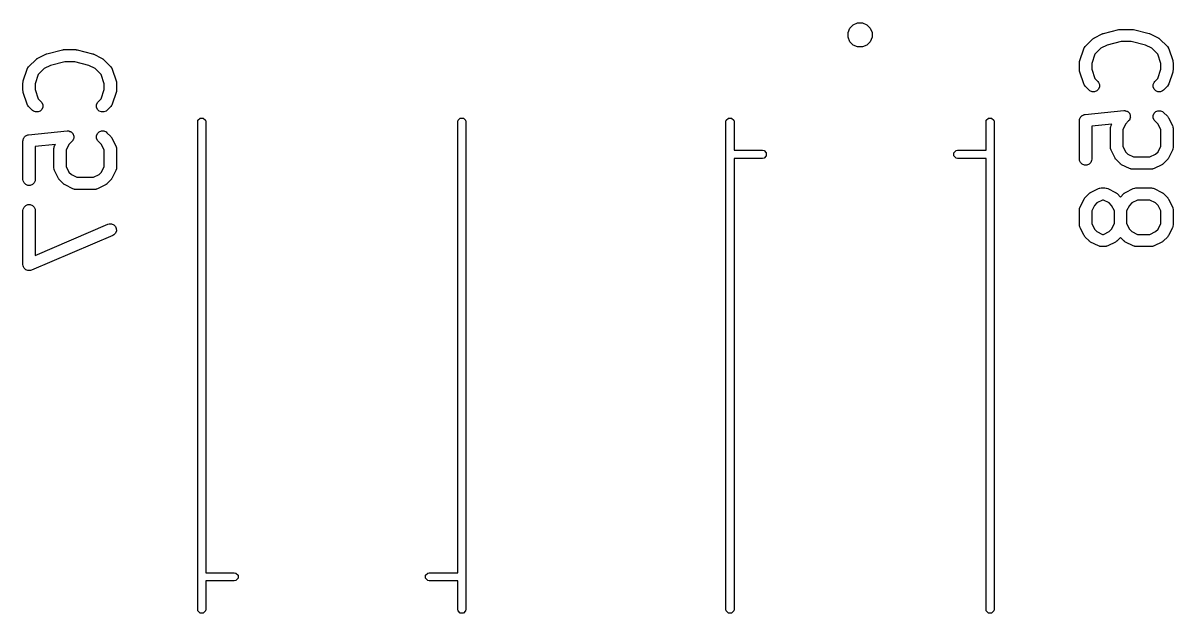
# Model space of a CAD drawing. Header units: inches. Extents: x 1.47 to 5.17, y -6.85 to -1.2.
# Drawn here: x 3.48 to 4.037, y -4.157 to -3.871 of the extents above; entities that cross this region are included whole.
import ezdxf

# ---------------------------------------------------------------- set-up
doc = ezdxf.new("R2010")
doc.units = ezdxf.units.IN
doc.header["$MEASUREMENT"] = 0
doc.layers.add('B.Silkscreen', color=31, linetype='CONTINUOUS', true_color=0xe8b2a7)

msp = doc.modelspace()

# ---------------------------------------------------------------- linework, layer by layer
at = {"layer": 'B.Silkscreen', "linetype": 'CONTINUOUS'}
for p, q in [((3.88173, -3.87233), (3.88385, -3.87145)), ((3.88385, -3.87145), (3.88616, -3.87145)), ((3.88616, -3.87145), (3.88829, -3.87233)), ((3.87921, -3.87609), (3.8801, -3.87396)), ((3.87921, -3.8784), (3.87921, -3.87609)), ((3.8801, -3.87396), (3.88173, -3.87233)), ((3.88829, -3.87233), (3.88992, -3.87396)), ((3.88992, -3.87396), (3.8908, -3.87609)), ((3.8908, -3.87609), (3.8908, -3.8784)), ((3.99859, -3.87859), (4.00234, -3.87672)), ((4.00234, -3.87672), (4.00238, -3.8767)), ((4.00238, -3.8767), (4.0024, -3.87669)), ((4.0024, -3.87669), (4.00264, -3.8766)), ((4.00264, -3.8766), (4.00288, -3.87651)), ((4.00288, -3.87651), (4.0029, -3.87651)), ((4.0029, -3.87651), (4.00294, -3.87649)), ((4.00294, -3.87649), (4.01044, -3.87462)), ((4.01044, -3.87462), (4.01054, -3.8746)), ((4.01054, -3.8746), (4.01058, -3.87459)), ((4.01058, -3.87459), (4.0108, -3.87457)), ((4.0108, -3.87457), (4.01101, -3.87453)), ((4.01101, -3.87453), (4.01106, -3.87454)), ((4.01106, -3.87454), (4.01116, -3.87453)), ((4.01116, -3.87453), (4.01678, -3.87453)), ((4.01678, -3.87453), (4.01688, -3.87454)), ((4.01688, -3.87454), (4.01692, -3.87453)), ((4.01692, -3.87453), (4.01714, -3.87457)), ((4.01714, -3.87457), (4.01736, -3.87459)), ((4.01736, -3.87459), (4.0174, -3.8746)), ((4.0174, -3.8746), (4.0175, -3.87462)), ((4.0175, -3.87462), (4.025, -3.87649)), ((4.025, -3.87649), (4.02504, -3.87651)), ((4.02504, -3.87651), (4.02506, -3.87651)), ((4.02506, -3.87651), (4.0253, -3.8766)), ((4.0253, -3.8766), (4.02554, -3.87669)), ((4.02554, -3.87669), (4.02556, -3.8767)), ((4.02556, -3.8767), (4.0256, -3.87672)), ((4.0256, -3.87672), (4.02935, -3.87859)), ((3.8801, -3.88053), (3.87921, -3.8784)), ((3.88173, -3.88215), (3.8801, -3.88053)), ((3.88385, -3.88304), (3.88173, -3.88215)), ((3.88829, -3.88215), (3.88616, -3.88304)), ((3.88992, -3.88053), (3.88829, -3.88215)), ((3.8908, -3.8784), (3.88992, -3.88053)), ((3.99407, -3.8829), (3.99782, -3.87915)), ((3.99782, -3.87915), (3.99805, -3.87896)), ((3.99805, -3.87896), (3.9981, -3.8789)), ((3.9981, -3.8789), (3.99819, -3.87885)), ((3.99819, -3.87885), (3.99827, -3.87878)), ((3.99827, -3.87878), (3.99834, -3.87875)), ((3.99834, -3.87875), (3.99859, -3.87859)), ((4.00469, -3.88214), (4.00166, -3.88366)), ((4.01152, -3.88044), (4.00469, -3.88214)), ((4.01642, -3.88044), (4.01152, -3.88044)), ((4.02325, -3.88214), (4.01642, -3.88044)), ((4.02628, -3.88366), (4.02325, -3.88214)), ((4.02935, -3.87859), (4.0296, -3.87875)), ((4.0296, -3.87875), (4.02967, -3.87878)), ((4.02967, -3.87878), (4.02975, -3.87885)), ((4.02975, -3.87885), (4.02984, -3.8789)), ((4.02984, -3.8789), (4.02989, -3.87896)), ((4.02989, -3.87896), (4.03012, -3.87915)), ((4.03012, -3.87915), (4.03387, -3.8829)), ((3.48653, -3.88859), (3.48678, -3.88844)), ((3.48678, -3.88844), (3.49053, -3.88656)), ((3.49053, -3.88656), (3.49057, -3.88654)), ((3.49057, -3.88654), (3.49059, -3.88653)), ((3.49059, -3.88653), (3.49083, -3.88645)), ((3.49083, -3.88645), (3.49107, -3.88635)), ((3.49107, -3.88635), (3.49109, -3.88635)), ((3.49109, -3.88635), (3.49113, -3.88634)), ((3.49113, -3.88634), (3.49863, -3.88446)), ((3.49863, -3.88446), (3.49873, -3.88445)), ((3.49873, -3.88445), (3.49877, -3.88443)), ((3.49877, -3.88443), (3.49899, -3.88441)), ((3.49899, -3.88441), (3.4992, -3.88438)), ((3.4992, -3.88438), (3.49925, -3.88438)), ((3.49925, -3.88438), (3.49935, -3.88437)), ((3.49935, -3.88437), (3.50497, -3.88437)), ((3.50497, -3.88437), (3.50507, -3.88438)), ((3.50507, -3.88438), (3.50511, -3.88438)), ((3.50511, -3.88438), (3.50533, -3.88441)), ((3.50533, -3.88441), (3.50555, -3.88443)), ((3.50555, -3.88443), (3.50559, -3.88445)), ((3.50559, -3.88445), (3.50569, -3.88446)), ((3.50569, -3.88446), (3.51319, -3.88634)), ((3.51319, -3.88634), (3.51323, -3.88635)), ((3.51323, -3.88635), (3.51325, -3.88635)), ((3.51325, -3.88635), (3.51349, -3.88645)), ((3.51349, -3.88645), (3.51373, -3.88653)), ((3.51373, -3.88653), (3.51375, -3.88654)), ((3.51375, -3.88654), (3.51379, -3.88656)), ((3.51379, -3.88656), (3.51754, -3.88844)), ((3.51754, -3.88844), (3.51779, -3.88859)), ((3.88616, -3.88304), (3.88385, -3.88304)), ((3.99148, -3.88967), (3.99336, -3.88405)), ((3.99336, -3.88405), (3.99359, -3.88352)), ((3.99359, -3.88352), (3.99366, -3.88344)), ((3.99366, -3.88344), (3.9937, -3.88334)), ((3.9937, -3.88334), (3.99407, -3.8829)), ((3.99874, -3.88658), (3.99724, -3.89109)), ((4.00166, -3.88366), (3.99874, -3.88658)), ((4.0292, -3.88658), (4.02628, -3.88366)), ((4.0307, -3.89109), (4.0292, -3.88658)), ((4.03387, -3.8829), (4.03423, -3.88334)), ((4.03423, -3.88334), (4.03428, -3.88344)), ((4.03428, -3.88344), (4.03434, -3.88352)), ((4.03434, -3.88352), (4.03458, -3.88405)), ((4.03458, -3.88405), (4.03646, -3.88967)), ((3.47967, -3.89952), (3.48155, -3.89389)), ((3.48155, -3.89389), (3.48178, -3.89336)), ((3.48178, -3.89336), (3.48185, -3.89328)), ((3.48185, -3.89328), (3.48189, -3.89319)), ((3.48189, -3.89319), (3.48226, -3.89274)), ((3.48226, -3.89274), (3.48601, -3.88899)), ((3.48601, -3.88899), (3.48624, -3.8888)), ((3.48624, -3.8888), (3.48629, -3.88874)), ((3.48629, -3.88874), (3.48638, -3.88869)), ((3.48638, -3.88869), (3.48646, -3.88862)), ((3.48646, -3.88862), (3.48653, -3.88859)), ((3.48985, -3.8935), (3.48693, -3.89642)), ((3.49288, -3.89199), (3.48985, -3.8935)), ((3.49971, -3.89028), (3.49288, -3.89199)), ((3.50461, -3.89028), (3.49971, -3.89028)), ((3.51144, -3.89199), (3.50461, -3.89028)), ((3.51447, -3.8935), (3.51144, -3.89199)), ((3.51739, -3.89642), (3.51447, -3.8935)), ((3.51779, -3.88859), (3.51786, -3.88862)), ((3.51786, -3.88862), (3.51794, -3.88869)), ((3.51794, -3.88869), (3.51803, -3.88874)), ((3.51803, -3.88874), (3.51808, -3.8888)), ((3.51808, -3.8888), (3.51831, -3.88899)), ((3.51831, -3.88899), (3.52206, -3.89274)), ((3.52206, -3.89274), (3.52242, -3.89319)), ((3.52242, -3.89319), (3.52246, -3.89328)), ((3.52246, -3.89328), (3.52253, -3.89336)), ((3.52253, -3.89336), (3.52277, -3.89389)), ((3.52277, -3.89389), (3.52464, -3.89952)), ((3.99133, -3.89061), (3.99136, -3.89032)), ((3.99133, -3.89436), (3.99133, -3.89061)), ((3.99135, -3.89024), (3.99138, -3.89014)), ((3.99136, -3.89032), (3.99135, -3.89024)), ((3.99138, -3.89014), (3.99139, -3.89003)), ((3.99139, -3.89003), (3.99142, -3.88996)), ((3.99142, -3.88996), (3.99148, -3.88967)), ((3.99724, -3.89109), (3.99724, -3.89388)), ((3.99724, -3.89388), (3.99874, -3.89839)), ((4.0292, -3.89839), (4.0307, -3.89388)), ((4.0307, -3.89388), (4.0307, -3.89109)), ((4.03646, -3.88967), (4.03652, -3.88996)), ((4.03652, -3.88996), (4.03655, -3.89003)), ((4.03655, -3.89003), (4.03656, -3.89014)), ((4.03656, -3.89014), (4.03658, -3.89024)), ((4.03658, -3.89024), (4.03658, -3.89032)), ((4.03658, -3.89032), (4.03661, -3.89061)), ((4.03661, -3.89061), (4.03661, -3.89436)), ((3.47961, -3.8998), (3.47967, -3.89952)), ((3.48693, -3.89642), (3.48543, -3.90093)), ((3.51889, -3.90093), (3.51739, -3.89642)), ((3.52464, -3.89952), (3.52471, -3.8998)), ((3.99136, -3.89465), (3.99133, -3.89436)), ((3.99135, -3.89473), (3.99136, -3.89465)), ((3.99138, -3.89483), (3.99135, -3.89473)), ((3.99139, -3.89493), (3.99138, -3.89483)), ((3.99142, -3.89501), (3.99139, -3.89493)), ((3.99148, -3.89529), (3.99142, -3.89501)), ((3.99336, -3.90091), (3.99148, -3.89529)), ((3.99874, -3.89839), (4.00012, -3.89977)), ((4.02782, -3.89977), (4.0292, -3.89839)), ((4.03646, -3.89529), (4.03458, -3.90091)), ((4.03652, -3.89501), (4.03646, -3.89529)), ((4.03655, -3.89493), (4.03652, -3.89501)), ((4.03656, -3.89483), (4.03655, -3.89493)), ((4.03658, -3.89473), (4.03656, -3.89483)), ((4.03661, -3.89436), (4.03658, -3.89465)), ((4.03658, -3.89465), (4.03658, -3.89473)), ((3.47952, -3.90045), (3.47955, -3.90016)), ((3.47952, -3.9042), (3.47952, -3.90045)), ((3.47955, -3.90449), (3.47952, -3.9042)), ((3.47954, -3.90008), (3.47957, -3.89998)), ((3.47955, -3.90016), (3.47954, -3.90008)), ((3.47954, -3.90457), (3.47955, -3.90449)), ((3.47957, -3.90467), (3.47954, -3.90457)), ((3.47957, -3.89998), (3.47958, -3.89987)), ((3.47958, -3.90478), (3.47957, -3.90467)), ((3.47958, -3.89987), (3.47961, -3.8998)), ((3.47961, -3.90485), (3.47958, -3.90478)), ((3.47967, -3.90513), (3.47961, -3.90485)), ((3.48155, -3.91076), (3.47967, -3.90513)), ((3.48543, -3.90093), (3.48543, -3.90372)), ((3.48543, -3.90372), (3.48693, -3.90823)), ((3.51739, -3.90823), (3.51889, -3.90372)), ((3.51889, -3.90372), (3.51889, -3.90093)), ((3.52464, -3.90513), (3.52277, -3.91076)), ((3.52471, -3.90485), (3.52464, -3.90513)), ((3.52471, -3.8998), (3.52474, -3.89987)), ((3.52474, -3.90478), (3.52471, -3.90485)), ((3.52474, -3.89987), (3.52475, -3.89998)), ((3.52475, -3.90467), (3.52474, -3.90478)), ((3.52475, -3.89998), (3.52477, -3.90008)), ((3.52477, -3.90457), (3.52475, -3.90467)), ((3.52477, -3.90008), (3.52477, -3.90016)), ((3.52477, -3.90016), (3.5248, -3.90045)), ((3.5248, -3.9042), (3.52477, -3.90449)), ((3.52477, -3.90449), (3.52477, -3.90457)), ((3.5248, -3.90045), (3.5248, -3.9042)), ((3.99359, -3.90144), (3.99336, -3.90091)), ((3.99366, -3.90152), (3.99359, -3.90144)), ((3.9937, -3.90162), (3.99366, -3.90152)), ((3.99407, -3.90207), (3.9937, -3.90162)), ((3.99595, -3.90394), (3.99407, -3.90207)), ((3.99639, -3.90431), (3.99595, -3.90394)), ((3.99746, -3.90475), (3.99639, -3.90431)), ((3.99861, -3.90475), (3.99746, -3.90475)), ((3.99967, -3.90431), (3.99861, -3.90475)), ((4.00049, -3.9035), (3.99967, -3.90431)), ((4.00012, -3.89977), (4.00049, -3.90022)), ((4.00049, -3.90022), (4.00093, -3.90128)), ((4.00093, -3.90243), (4.00049, -3.9035)), ((4.00093, -3.90128), (4.00093, -3.90243)), ((4.02701, -3.90128), (4.02745, -3.90022)), ((4.02701, -3.90243), (4.02701, -3.90128)), ((4.02745, -3.9035), (4.02701, -3.90243)), ((4.02745, -3.90022), (4.02782, -3.89977)), ((4.02826, -3.90431), (4.02745, -3.9035)), ((4.02933, -3.90475), (4.02826, -3.90431)), ((4.03048, -3.90475), (4.02933, -3.90475)), ((4.03155, -3.90431), (4.03048, -3.90475)), ((4.03199, -3.90394), (4.03155, -3.90431)), ((4.03387, -3.90207), (4.03199, -3.90394)), ((4.03423, -3.90162), (4.03387, -3.90207)), ((4.03428, -3.90152), (4.03423, -3.90162)), ((4.03434, -3.90144), (4.03428, -3.90152)), ((4.03458, -3.90091), (4.03434, -3.90144)), ((3.48693, -3.90823), (3.48831, -3.90961)), ((3.48831, -3.90961), (3.48868, -3.91006)), ((3.48868, -3.91006), (3.48912, -3.91112)), ((3.5152, -3.91112), (3.51564, -3.91006)), ((3.51564, -3.91006), (3.51601, -3.90961)), ((3.51601, -3.90961), (3.51739, -3.90823)), ((3.48178, -3.91129), (3.48155, -3.91076)), ((3.48185, -3.91137), (3.48178, -3.91129)), ((3.48189, -3.91146), (3.48185, -3.91137)), ((3.48226, -3.91191), (3.48189, -3.91146)), ((3.48413, -3.91379), (3.48226, -3.91191)), ((3.48458, -3.91415), (3.48413, -3.91379)), ((3.48565, -3.91459), (3.48458, -3.91415)), ((3.4868, -3.91459), (3.48565, -3.91459)), ((3.48786, -3.91415), (3.4868, -3.91459)), ((3.48868, -3.91334), (3.48786, -3.91415)), ((3.48912, -3.91227), (3.48868, -3.91334)), ((3.48912, -3.91112), (3.48912, -3.91227)), ((3.5152, -3.91227), (3.5152, -3.91112)), ((3.51564, -3.91334), (3.5152, -3.91227)), ((3.51645, -3.91415), (3.51564, -3.91334)), ((3.51752, -3.91459), (3.51645, -3.91415)), ((3.51867, -3.91459), (3.51752, -3.91459)), ((3.51973, -3.91415), (3.51867, -3.91459)), ((3.52018, -3.91379), (3.51973, -3.91415)), ((3.52206, -3.91191), (3.52018, -3.91379)), ((3.52242, -3.91146), (3.52206, -3.91191)), ((3.52246, -3.91137), (3.52242, -3.91146)), ((3.52253, -3.91129), (3.52246, -3.91137)), ((3.52277, -3.91076), (3.52253, -3.91129)), ((3.99254, -3.91638), (3.99264, -3.91627)), ((3.99264, -3.91627), (3.99304, -3.91611)), ((3.99304, -3.91611), (3.99342, -3.9159)), ((3.99342, -3.9159), (3.99364, -3.91586)), ((3.99364, -3.91586), (3.99371, -3.91583)), ((3.99371, -3.91583), (3.99378, -3.91583)), ((3.99378, -3.91583), (3.99399, -3.91579)), ((3.99399, -3.91579), (4.01274, -3.91392)), ((4.01274, -3.91392), (4.01332, -3.91392)), ((4.01332, -3.91392), (4.01346, -3.91396)), ((4.01346, -3.91396), (4.01361, -3.91396)), ((4.01361, -3.91396), (4.01401, -3.91412)), ((4.01401, -3.91412), (4.01442, -3.91425)), ((4.01442, -3.91425), (4.01453, -3.91434)), ((4.01453, -3.91434), (4.01467, -3.9144)), ((4.01467, -3.9144), (4.01498, -3.9147)), ((4.01498, -3.9147), (4.01531, -3.91498)), ((4.01531, -3.91498), (4.01538, -3.91511)), ((4.01538, -3.91511), (4.01549, -3.91521)), ((4.01549, -3.91521), (4.01565, -3.91561)), ((4.01565, -3.91561), (4.01586, -3.91599)), ((4.01586, -3.91599), (4.01587, -3.91614)), ((4.01587, -3.91614), (4.01593, -3.91628)), ((4.01593, -3.91628), (4.01593, -3.91671)), ((4.02701, -3.91628), (4.02745, -3.91521)), ((4.02701, -3.91743), (4.02701, -3.91628)), ((4.02745, -3.91521), (4.02826, -3.9144)), ((4.02826, -3.9144), (4.02933, -3.91396)), ((4.02933, -3.91396), (4.03048, -3.91396)), ((4.03048, -3.91396), (4.03155, -3.9144)), ((4.03155, -3.9144), (4.03199, -3.91477)), ((4.03199, -3.91477), (4.03387, -3.91664)), ((3.56414, -3.91937), (3.56429, -3.91862)), ((3.56414, -4.15559), (3.56414, -3.91937)), ((3.56429, -3.91862), (3.56536, -3.91755)), ((3.56536, -3.91755), (3.56686, -3.91755)), ((3.56686, -3.91755), (3.56793, -3.91862)), ((3.56793, -3.91862), (3.56808, -3.91937)), ((3.56808, -3.91937), (3.56808, -4.13787)), ((3.69012, -3.91937), (3.69027, -3.91862)), ((3.69012, -4.13787), (3.69012, -3.91937)), ((3.69027, -3.91862), (3.69134, -3.91755)), ((3.69134, -3.91755), (3.69285, -3.91755)), ((3.69285, -3.91755), (3.69391, -3.91862)), ((3.69391, -3.91862), (3.69406, -3.91937)), ((3.69406, -3.91937), (3.69406, -4.15559)), ((3.82005, -3.91937), (3.8202, -3.91862)), ((3.82005, -4.15559), (3.82005, -3.91937)), ((3.8202, -3.91862), (3.82126, -3.91755)), ((3.82126, -3.91755), (3.82277, -3.91755)), ((3.82277, -3.91755), (3.82383, -3.91862)), ((3.82383, -3.91862), (3.82398, -3.91937)), ((3.82398, -3.91937), (3.82398, -3.93315)), ((3.94603, -3.91937), (3.94618, -3.91862)), ((3.94603, -3.93315), (3.94603, -3.91937)), ((3.94618, -3.91862), (3.94725, -3.91755)), ((3.94725, -3.91755), (3.94875, -3.91755)), ((3.94875, -3.91755), (3.94982, -3.91862)), ((3.94982, -3.91862), (3.94997, -3.91937)), ((3.94997, -3.91937), (3.94997, -4.15559)), ((3.99133, -3.91873), (3.99135, -3.91852)), ((3.99133, -3.93748), (3.99133, -3.91873)), ((3.99135, -3.91844), (3.99137, -3.91837)), ((3.99135, -3.91852), (3.99135, -3.91844)), ((3.99137, -3.91837), (3.99139, -3.91815)), ((3.99139, -3.91815), (3.99155, -3.91775)), ((3.99155, -3.91775), (3.99168, -3.91734)), ((3.99168, -3.91734), (3.99177, -3.91723)), ((3.99177, -3.91723), (3.99183, -3.91709)), ((3.99183, -3.91709), (3.99213, -3.91678)), ((3.99213, -3.91678), (3.99241, -3.91645)), ((3.99241, -3.91645), (3.99254, -3.91638)), ((4.00701, -3.92042), (3.99724, -3.9214)), ((3.99724, -3.9214), (3.99724, -3.93748)), ((4.00639, -3.9219), (4.00643, -3.9218)), ((4.00643, -3.9217), (4.00664, -3.92116)), ((4.00643, -3.9218), (4.00643, -3.9217)), ((4.00664, -3.92116), (4.00701, -3.92042)), ((4.01358, -3.92048), (4.01224, -3.92318)), ((4.01512, -3.91894), (4.01358, -3.92048)), ((4.01549, -3.91849), (4.01512, -3.91894)), ((4.01554, -3.91836), (4.01549, -3.91849)), ((4.01564, -3.91824), (4.01554, -3.91836)), ((4.01576, -3.91783), (4.01564, -3.91824)), ((4.01593, -3.91743), (4.01576, -3.91783)), ((4.01593, -3.91671), (4.01597, -3.91714)), ((4.01597, -3.91714), (4.01593, -3.91728)), ((4.01593, -3.91728), (4.01593, -3.91743)), ((4.02745, -3.91849), (4.02701, -3.91743)), ((4.02782, -3.91894), (4.02745, -3.91849)), ((4.02935, -3.92048), (4.02782, -3.91894)), ((4.0307, -3.92318), (4.02935, -3.92048)), ((4.03387, -3.91664), (4.03405, -3.91687)), ((4.03405, -3.91687), (4.03411, -3.91692)), ((4.03411, -3.91692), (4.03417, -3.91701)), ((4.03417, -3.91701), (4.03423, -3.91709)), ((4.03423, -3.91709), (4.03426, -3.91716)), ((4.03426, -3.91716), (4.03442, -3.91741)), ((4.03442, -3.91741), (4.0363, -3.92116)), ((4.0363, -3.92116), (4.0365, -3.9217)), ((4.0365, -3.9217), (4.03651, -3.9218)), ((4.03651, -3.9218), (4.03655, -3.9219)), ((3.47974, -3.9276), (3.47987, -3.92718)), ((3.47987, -3.92718), (3.47996, -3.92707)), ((3.47996, -3.92707), (3.48002, -3.92693)), ((3.48002, -3.92693), (3.48032, -3.92663)), ((3.48032, -3.92663), (3.4806, -3.92629)), ((3.4806, -3.92629), (3.48073, -3.92622)), ((3.48073, -3.92622), (3.48083, -3.92612)), ((3.48083, -3.92612), (3.48123, -3.92595)), ((3.48123, -3.92595), (3.48161, -3.92575)), ((3.48161, -3.92575), (3.48183, -3.9257)), ((3.48183, -3.9257), (3.4819, -3.92568)), ((3.4819, -3.92568), (3.48197, -3.92568)), ((3.48197, -3.92568), (3.48218, -3.92563)), ((3.48218, -3.92563), (3.50093, -3.92376)), ((3.50093, -3.92376), (3.50151, -3.92376)), ((3.50151, -3.92376), (3.50165, -3.9238)), ((3.50165, -3.9238), (3.5018, -3.9238)), ((3.5018, -3.9238), (3.5022, -3.92397)), ((3.5022, -3.92397), (3.50261, -3.92409)), ((3.50261, -3.92409), (3.50272, -3.92418)), ((3.50272, -3.92418), (3.50286, -3.92424)), ((3.50286, -3.92424), (3.50317, -3.92455)), ((3.50317, -3.92455), (3.5035, -3.92482)), ((3.5035, -3.92482), (3.50357, -3.92495)), ((3.50357, -3.92495), (3.50368, -3.92506)), ((3.50368, -3.92506), (3.50384, -3.92545)), ((3.50384, -3.92545), (3.50405, -3.92584)), ((3.50412, -3.92727), (3.50395, -3.92767)), ((3.50405, -3.92584), (3.50406, -3.92598)), ((3.50406, -3.92598), (3.50412, -3.92612)), ((3.50412, -3.92612), (3.50412, -3.92655)), ((3.50412, -3.92655), (3.50416, -3.92698)), ((3.50416, -3.92698), (3.50412, -3.92712)), ((3.50412, -3.92712), (3.50412, -3.92727)), ((3.5152, -3.92612), (3.51564, -3.92506)), ((3.5152, -3.92727), (3.5152, -3.92612)), ((3.51564, -3.92834), (3.5152, -3.92727)), ((3.51564, -3.92506), (3.51645, -3.92424)), ((3.51645, -3.92424), (3.51752, -3.9238)), ((3.51752, -3.9238), (3.51867, -3.9238)), ((3.51867, -3.9238), (3.51973, -3.92424)), ((3.51973, -3.92424), (3.52018, -3.92461)), ((3.52018, -3.92461), (3.52206, -3.92648)), ((3.52206, -3.92648), (3.52224, -3.92671)), ((3.52224, -3.92671), (3.5223, -3.92676)), ((3.5223, -3.92676), (3.52236, -3.92685)), ((3.52236, -3.92685), (3.52242, -3.92693)), ((3.52242, -3.92693), (3.52245, -3.927)), ((3.52245, -3.927), (3.52261, -3.92725)), ((3.52261, -3.92725), (3.52448, -3.931)), ((4.00633, -3.92248), (4.00639, -3.9219)), ((4.00633, -3.93185), (4.00633, -3.92248)), ((4.01224, -3.92318), (4.01224, -3.93116)), ((4.0307, -3.93116), (4.0307, -3.92318)), ((4.03655, -3.9219), (4.03661, -3.92248)), ((4.03661, -3.92248), (4.03661, -3.93185)), ((3.47952, -3.92857), (3.47954, -3.92836)), ((3.47952, -3.94732), (3.47952, -3.92857)), ((3.47953, -3.92829), (3.47956, -3.92822)), ((3.47954, -3.92836), (3.47953, -3.92829)), ((3.47956, -3.92822), (3.47958, -3.928)), ((3.47958, -3.928), (3.47974, -3.9276)), ((3.4952, -3.93027), (3.48543, -3.93124)), ((3.48543, -3.93124), (3.48543, -3.94732)), ((3.49452, -3.93232), (3.49458, -3.93174)), ((3.49452, -3.94169), (3.49452, -3.93232)), ((3.49458, -3.93174), (3.49462, -3.93165)), ((3.49462, -3.93154), (3.49483, -3.931)), ((3.49462, -3.93165), (3.49462, -3.93154)), ((3.49483, -3.931), (3.4952, -3.93027)), ((3.50177, -3.93032), (3.50042, -3.93302)), ((3.50042, -3.93302), (3.50042, -3.941)), ((3.50331, -3.92878), (3.50177, -3.93032)), ((3.50368, -3.92834), (3.50331, -3.92878)), ((3.50373, -3.9282), (3.50368, -3.92834)), ((3.50383, -3.92808), (3.50373, -3.9282)), ((3.50395, -3.92767), (3.50383, -3.92808)), ((3.51601, -3.92878), (3.51564, -3.92834)), ((3.51754, -3.93032), (3.51601, -3.92878)), ((3.51889, -3.93302), (3.51754, -3.93032)), ((3.51889, -3.941), (3.51889, -3.93302)), ((3.52448, -3.931), (3.52469, -3.93154)), ((3.52469, -3.93154), (3.5247, -3.93165)), ((3.5247, -3.93165), (3.52474, -3.93174)), ((3.52474, -3.93174), (3.5248, -3.93232)), ((3.5248, -3.93232), (3.5248, -3.94169)), ((4.00639, -3.93243), (4.00633, -3.93185)), ((4.00643, -3.93253), (4.00639, -3.93243)), ((4.00643, -3.93263), (4.00643, -3.93253)), ((4.00664, -3.93317), (4.00643, -3.93263)), ((4.01224, -3.93116), (4.01358, -3.93385)), ((4.02935, -3.93385), (4.0307, -3.93116)), ((4.0365, -3.93263), (4.0363, -3.93317)), ((4.03651, -3.93253), (4.0365, -3.93263)), ((4.03655, -3.93243), (4.03651, -3.93253)), ((4.03661, -3.93185), (4.03655, -3.93243)), ((3.82398, -3.93315), (3.83776, -3.93315)), ((3.83776, -3.93709), (3.82398, -3.93709)), ((3.82398, -3.93709), (3.82398, -4.15559)), ((3.83776, -3.93315), (3.83852, -3.9333)), ((3.83852, -3.93694), (3.83776, -3.93709)), ((3.83852, -3.9333), (3.83958, -3.93436)), ((3.83958, -3.93587), (3.83852, -3.93694)), ((3.83958, -3.93436), (3.83958, -3.93587)), ((3.93043, -3.93436), (3.9315, -3.9333)), ((3.93043, -3.93587), (3.93043, -3.93436)), ((3.9315, -3.93694), (3.93043, -3.93587)), ((3.9315, -3.9333), (3.93225, -3.93315)), ((3.93225, -3.93709), (3.9315, -3.93694)), ((3.93225, -3.93315), (3.94603, -3.93315)), ((3.94603, -3.93709), (3.93225, -3.93709)), ((3.94603, -4.15559), (3.94603, -3.93709)), ((3.99139, -3.93805), (3.99133, -3.93748)), ((3.99183, -3.93912), (3.99139, -3.93805)), ((3.99718, -3.93805), (3.99674, -3.93912)), ((3.99724, -3.93748), (3.99718, -3.93805)), ((4.00852, -3.93692), (4.00664, -3.93317)), ((4.00867, -3.93717), (4.00852, -3.93692)), ((4.0087, -3.93724), (4.00867, -3.93717)), ((4.00877, -3.93732), (4.0087, -3.93724)), ((4.00882, -3.93741), (4.00877, -3.93732)), ((4.00888, -3.93746), (4.00882, -3.93741)), ((4.00907, -3.93769), (4.00888, -3.93746)), ((4.01094, -3.93956), (4.00907, -3.93769)), ((4.01358, -3.93385), (4.01478, -3.93505)), ((4.01478, -3.93505), (4.01748, -3.9364)), ((4.01748, -3.9364), (4.02546, -3.9364)), ((4.02546, -3.9364), (4.02816, -3.93505)), ((4.02816, -3.93505), (4.02935, -3.93385)), ((4.03387, -3.93769), (4.03199, -3.93956)), ((4.03405, -3.93746), (4.03387, -3.93769)), ((4.03411, -3.93741), (4.03405, -3.93746)), ((4.03417, -3.93732), (4.03411, -3.93741)), ((4.03423, -3.93724), (4.03417, -3.93732)), ((4.03426, -3.93717), (4.03423, -3.93724)), ((4.03442, -3.93692), (4.03426, -3.93717)), ((4.0363, -3.93317), (4.03442, -3.93692)), ((3.49458, -3.94227), (3.49452, -3.94169)), ((3.49462, -3.94237), (3.49458, -3.94227)), ((3.49462, -3.94247), (3.49462, -3.94237)), ((3.49483, -3.94302), (3.49462, -3.94247)), ((3.49671, -3.94676), (3.49483, -3.94302)), ((3.50042, -3.941), (3.50177, -3.9437)), ((3.50177, -3.9437), (3.50297, -3.94489)), ((3.51634, -3.94489), (3.51754, -3.9437)), ((3.51754, -3.9437), (3.51889, -3.941)), ((3.52448, -3.94302), (3.52261, -3.94676)), ((3.52469, -3.94247), (3.52448, -3.94302)), ((3.5247, -3.94237), (3.52469, -3.94247)), ((3.52474, -3.94227), (3.5247, -3.94237)), ((3.5248, -3.94169), (3.52474, -3.94227)), ((3.99264, -3.93993), (3.99183, -3.93912)), ((3.99371, -3.94037), (3.99264, -3.93993)), ((3.99486, -3.94037), (3.99371, -3.94037)), ((3.99592, -3.93993), (3.99486, -3.94037)), ((3.99674, -3.93912), (3.99592, -3.93993)), ((4.01117, -3.93975), (4.01094, -3.93956)), ((4.01122, -3.93981), (4.01117, -3.93975)), ((4.01131, -3.93987), (4.01122, -3.93981)), ((4.01139, -3.93993), (4.01131, -3.93987)), ((4.01146, -3.93996), (4.01139, -3.93993)), ((4.01171, -3.94012), (4.01146, -3.93996)), ((4.01546, -3.94199), (4.01171, -3.94012)), ((4.016, -3.9422), (4.01546, -3.94199)), ((4.01611, -3.94221), (4.016, -3.9422)), ((4.01621, -3.94225), (4.01611, -3.94221)), ((4.01678, -3.9423), (4.01621, -3.94225)), ((4.02616, -3.9423), (4.01678, -3.9423)), ((4.02673, -3.94225), (4.02616, -3.9423)), ((4.02683, -3.94221), (4.02673, -3.94225)), ((4.02694, -3.9422), (4.02683, -3.94221)), ((4.02748, -3.94199), (4.02694, -3.9422)), ((4.03123, -3.94012), (4.02748, -3.94199)), ((4.03147, -3.93996), (4.03123, -3.94012)), ((4.03155, -3.93993), (4.03147, -3.93996)), ((4.03163, -3.93987), (4.03155, -3.93993)), ((4.03172, -3.93981), (4.03163, -3.93987)), ((4.03177, -3.93975), (4.03172, -3.93981)), ((4.03199, -3.93956), (4.03177, -3.93975)), ((3.47958, -3.9479), (3.47952, -3.94732)), ((3.48002, -3.94896), (3.47958, -3.9479)), ((3.48083, -3.94977), (3.48002, -3.94896)), ((3.48493, -3.94896), (3.48411, -3.94977)), ((3.48537, -3.9479), (3.48493, -3.94896)), ((3.48543, -3.94732), (3.48537, -3.9479)), ((3.49686, -3.94701), (3.49671, -3.94676)), ((3.49689, -3.94708), (3.49686, -3.94701)), ((3.49696, -3.94717), (3.49689, -3.94708)), ((3.49701, -3.94725), (3.49696, -3.94717)), ((3.49707, -3.94731), (3.49701, -3.94725)), ((3.49726, -3.94753), (3.49707, -3.94731)), ((3.49913, -3.94941), (3.49726, -3.94753)), ((3.49936, -3.94959), (3.49913, -3.94941)), ((3.49941, -3.94965), (3.49936, -3.94959)), ((3.4995, -3.94971), (3.49941, -3.94965)), ((3.49958, -3.94977), (3.4995, -3.94971)), ((3.50297, -3.94489), (3.50567, -3.94624)), ((3.50567, -3.94624), (3.51365, -3.94624)), ((3.51365, -3.94624), (3.51634, -3.94489)), ((3.51982, -3.94971), (3.51973, -3.94977)), ((3.5199, -3.94965), (3.51982, -3.94971)), ((3.51996, -3.94959), (3.5199, -3.94965)), ((3.52018, -3.94941), (3.51996, -3.94959)), ((3.52206, -3.94753), (3.52018, -3.94941)), ((3.52224, -3.94731), (3.52206, -3.94753)), ((3.5223, -3.94725), (3.52224, -3.94731)), ((3.52236, -3.94717), (3.5223, -3.94725)), ((3.52242, -3.94708), (3.52236, -3.94717)), ((3.52245, -3.94701), (3.52242, -3.94708)), ((3.52261, -3.94676), (3.52245, -3.94701)), ((3.4819, -3.95022), (3.48083, -3.94977)), ((3.48305, -3.95022), (3.4819, -3.95022)), ((3.48411, -3.94977), (3.48305, -3.95022)), ((3.49965, -3.9498), (3.49958, -3.94977)), ((3.4999, -3.94996), (3.49965, -3.9498)), ((3.50365, -3.95183), (3.4999, -3.94996)), ((3.50419, -3.95204), (3.50365, -3.95183)), ((3.5043, -3.95205), (3.50419, -3.95204)), ((3.50439, -3.95209), (3.5043, -3.95205)), ((3.50497, -3.95215), (3.50439, -3.95209)), ((3.51434, -3.95215), (3.50497, -3.95215)), ((3.51492, -3.95209), (3.51434, -3.95215)), ((3.51502, -3.95205), (3.51492, -3.95209)), ((3.51512, -3.95204), (3.51502, -3.95205)), ((3.51566, -3.95183), (3.51512, -3.95204)), ((3.51941, -3.94996), (3.51566, -3.95183)), ((3.51966, -3.9498), (3.51941, -3.94996)), ((3.51973, -3.94977), (3.51966, -3.9498)), ((3.99407, -3.95601), (3.99595, -3.95414)), ((3.99595, -3.95414), (3.99617, -3.95395)), ((3.99617, -3.95395), (3.99622, -3.95389)), ((3.99622, -3.95389), (3.99631, -3.95384)), ((3.99631, -3.95384), (3.99639, -3.95377)), ((3.99639, -3.95377), (3.99647, -3.95374)), ((3.99647, -3.95374), (3.99671, -3.95358)), ((3.99671, -3.95358), (4.00046, -3.95171)), ((4.00046, -3.95171), (4.001, -3.9515)), ((4.001, -3.9515), (4.00111, -3.95149)), ((4.00111, -3.95149), (4.00121, -3.95145)), ((4.00121, -3.95145), (4.00178, -3.9514)), ((4.00178, -3.9514), (4.00366, -3.9514)), ((4.00366, -3.9514), (4.00423, -3.95145)), ((4.00423, -3.95145), (4.00433, -3.95149)), ((4.00433, -3.95149), (4.00444, -3.9515)), ((4.00444, -3.9515), (4.00498, -3.95171)), ((4.00498, -3.95171), (4.00873, -3.95358)), ((4.00873, -3.95358), (4.00898, -3.95374)), ((4.00898, -3.95374), (4.00905, -3.95377)), ((4.00905, -3.95377), (4.00913, -3.95384)), ((4.00913, -3.95384), (4.00922, -3.95389)), ((4.00922, -3.95389), (4.00927, -3.95395)), ((4.00927, -3.95395), (4.0095, -3.95414)), ((4.0095, -3.95414), (4.01116, -3.9558)), ((4.01116, -3.9558), (4.01282, -3.95414)), ((4.01282, -3.95414), (4.01305, -3.95395)), ((4.01305, -3.95395), (4.0131, -3.95389)), ((4.0131, -3.95389), (4.01319, -3.95384)), ((4.01319, -3.95384), (4.01327, -3.95377)), ((4.01327, -3.95377), (4.01334, -3.95374)), ((4.01334, -3.95374), (4.01359, -3.95358)), ((4.01359, -3.95358), (4.01734, -3.95171)), ((4.01734, -3.95171), (4.01788, -3.9515)), ((4.01788, -3.9515), (4.01798, -3.95149)), ((4.01798, -3.95149), (4.01808, -3.95145)), ((4.01808, -3.95145), (4.01866, -3.9514)), ((4.01866, -3.9514), (4.02616, -3.9514)), ((4.02616, -3.9514), (4.02673, -3.95145)), ((4.02673, -3.95145), (4.02683, -3.95149)), ((4.02683, -3.95149), (4.02694, -3.9515)), ((4.02694, -3.9515), (4.02748, -3.95171)), ((4.02748, -3.95171), (4.03123, -3.95358)), ((4.03123, -3.95358), (4.03147, -3.95374)), ((4.03147, -3.95374), (4.03155, -3.95377)), ((4.03155, -3.95377), (4.03163, -3.95384)), ((4.03163, -3.95384), (4.03172, -3.95389)), ((4.03172, -3.95389), (4.03177, -3.95395)), ((4.03177, -3.95395), (4.03199, -3.95414)), ((4.03199, -3.95414), (4.03387, -3.95601)), ((3.47958, -3.96174), (3.48002, -3.96068)), ((3.48002, -3.96068), (3.48083, -3.95986)), ((3.48083, -3.95986), (3.4819, -3.95942)), ((3.4819, -3.95942), (3.48305, -3.95942)), ((3.48305, -3.95942), (3.48411, -3.95986)), ((3.48411, -3.95986), (3.48493, -3.96068)), ((3.48493, -3.96068), (3.48537, -3.96174)), ((3.99144, -3.96107), (3.99164, -3.96053)), ((3.99164, -3.96053), (3.99352, -3.95678)), ((3.99352, -3.95678), (3.99367, -3.95653)), ((3.99367, -3.95653), (3.9937, -3.95646)), ((3.9937, -3.95646), (3.99377, -3.95638)), ((3.99377, -3.95638), (3.99383, -3.95629)), ((3.99383, -3.95629), (3.99389, -3.95624)), ((3.99389, -3.95624), (3.99407, -3.95601)), ((3.99859, -3.95985), (3.99724, -3.96255)), ((3.99978, -3.95865), (3.99859, -3.95985)), ((4.00248, -3.9573), (3.99978, -3.95865)), ((4.00296, -3.9573), (4.00248, -3.9573)), ((4.00566, -3.95865), (4.00296, -3.9573)), ((4.00686, -3.95985), (4.00566, -3.95865)), ((4.0082, -3.96255), (4.00686, -3.95985)), ((4.01546, -3.95985), (4.01411, -3.96255)), ((4.01666, -3.95865), (4.01546, -3.95985)), ((4.01935, -3.9573), (4.01666, -3.95865)), ((4.02546, -3.9573), (4.01935, -3.9573)), ((4.02816, -3.95865), (4.02546, -3.9573)), ((4.02935, -3.95985), (4.02816, -3.95865)), ((4.0307, -3.96255), (4.02935, -3.95985)), ((4.03387, -3.95601), (4.03405, -3.95624)), ((4.03405, -3.95624), (4.03411, -3.95629)), ((4.03411, -3.95629), (4.03417, -3.95638)), ((4.03417, -3.95638), (4.03423, -3.95646)), ((4.03423, -3.95646), (4.03426, -3.95653)), ((4.03426, -3.95653), (4.03442, -3.95678)), ((4.03442, -3.95678), (4.0363, -3.96053)), ((4.0363, -3.96053), (4.0365, -3.96107)), ((3.47952, -3.96232), (3.47958, -3.96174)), ((3.47952, -3.98856), (3.47952, -3.96232)), ((3.48537, -3.96174), (3.48543, -3.96232)), ((3.48543, -3.96232), (3.48543, -3.98409)), ((3.99133, -3.96185), (3.99139, -3.96127)), ((3.99133, -3.96935), (3.99133, -3.96185)), ((3.99139, -3.96127), (3.99143, -3.96117)), ((3.99143, -3.96117), (3.99144, -3.96107)), ((3.99724, -3.96255), (3.99724, -3.96865)), ((4.0082, -3.96865), (4.0082, -3.96255)), ((4.01411, -3.96255), (4.01411, -3.96865)), ((4.0307, -3.96865), (4.0307, -3.96255)), ((4.0365, -3.96107), (4.03651, -3.96117)), ((4.03651, -3.96117), (4.03655, -3.96127)), ((4.03655, -3.96127), (4.03661, -3.96185)), ((4.03661, -3.96185), (4.03661, -3.96935)), ((3.48543, -3.98409), (3.52068, -3.96898)), ((3.52068, -3.96898), (3.52123, -3.9688)), ((3.52123, -3.9688), (3.52238, -3.96879)), ((3.52238, -3.96879), (3.52345, -3.96922)), ((3.52345, -3.96922), (3.52428, -3.97002)), ((3.52428, -3.97002), (3.52473, -3.97108)), ((3.52473, -3.97108), (3.52475, -3.97223)), ((3.99139, -3.96992), (3.99133, -3.96935)), ((3.99143, -3.97002), (3.99139, -3.96992)), ((3.99144, -3.97013), (3.99143, -3.97002)), ((3.99164, -3.97067), (3.99144, -3.97013)), ((3.99352, -3.97442), (3.99164, -3.97067)), ((3.99724, -3.96865), (3.99859, -3.97135)), ((3.99859, -3.97135), (3.99978, -3.97255)), ((4.00566, -3.97255), (4.00686, -3.97135)), ((4.00686, -3.97135), (4.0082, -3.96865)), ((4.01411, -3.96865), (4.01546, -3.97135)), ((4.01546, -3.97135), (4.01666, -3.97255)), ((4.02816, -3.97255), (4.02935, -3.97135)), ((4.02935, -3.97135), (4.0307, -3.96865)), ((4.0363, -3.97067), (4.03442, -3.97442)), ((4.0365, -3.97013), (4.0363, -3.97067)), ((4.03651, -3.97002), (4.0365, -3.97013)), ((4.03655, -3.96992), (4.03651, -3.97002)), ((4.03661, -3.96935), (4.03655, -3.96992)), ((3.52301, -3.97441), (3.48364, -3.99128)), ((3.52351, -3.97413), (3.52301, -3.97441)), ((3.52432, -3.9733), (3.52351, -3.97413)), ((3.52475, -3.97223), (3.52432, -3.9733)), ((3.99367, -3.97467), (3.99352, -3.97442)), ((3.9937, -3.97474), (3.99367, -3.97467)), ((3.99377, -3.97482), (3.9937, -3.97474)), ((3.99383, -3.97491), (3.99377, -3.97482)), ((3.99389, -3.97496), (3.99383, -3.97491)), ((3.99407, -3.97519), (3.99389, -3.97496)), ((3.99595, -3.97706), (3.99407, -3.97519)), ((3.99617, -3.97725), (3.99595, -3.97706)), ((3.99622, -3.9773), (3.99617, -3.97725)), ((3.99631, -3.97736), (3.99622, -3.9773)), ((3.99639, -3.97743), (3.99631, -3.97736)), ((3.99647, -3.97746), (3.99639, -3.97743)), ((3.99671, -3.97761), (3.99647, -3.97746)), ((3.99978, -3.97255), (4.00248, -3.97389)), ((4.00248, -3.97389), (4.00296, -3.97389)), ((4.00296, -3.97389), (4.00566, -3.97255)), ((4.00898, -3.97746), (4.00873, -3.97761)), ((4.00905, -3.97743), (4.00898, -3.97746)), ((4.00913, -3.97736), (4.00905, -3.97743)), ((4.00922, -3.9773), (4.00913, -3.97736)), ((4.00927, -3.97725), (4.00922, -3.9773)), ((4.0095, -3.97706), (4.00927, -3.97725)), ((4.01116, -3.9754), (4.0095, -3.97706)), ((4.01282, -3.97706), (4.01116, -3.9754)), ((4.01305, -3.97725), (4.01282, -3.97706)), ((4.0131, -3.9773), (4.01305, -3.97725)), ((4.01319, -3.97736), (4.0131, -3.9773)), ((4.01327, -3.97743), (4.01319, -3.97736)), ((4.01334, -3.97746), (4.01327, -3.97743)), ((4.01359, -3.97761), (4.01334, -3.97746)), ((4.01666, -3.97255), (4.01935, -3.97389)), ((4.01935, -3.97389), (4.02546, -3.97389)), ((4.02546, -3.97389), (4.02816, -3.97255)), ((4.03147, -3.97746), (4.03123, -3.97761)), ((4.03155, -3.97743), (4.03147, -3.97746)), ((4.03163, -3.97736), (4.03155, -3.97743)), ((4.03172, -3.9773), (4.03163, -3.97736)), ((4.03177, -3.97725), (4.03172, -3.9773)), ((4.03199, -3.97706), (4.03177, -3.97725)), ((4.03387, -3.97519), (4.03199, -3.97706)), ((4.03405, -3.97496), (4.03387, -3.97519)), ((4.03411, -3.97491), (4.03405, -3.97496)), ((4.03417, -3.97482), (4.03411, -3.97491)), ((4.03423, -3.97474), (4.03417, -3.97482)), ((4.03426, -3.97467), (4.03423, -3.97474)), ((4.03442, -3.97442), (4.03426, -3.97467)), ((4.00046, -3.97949), (3.99671, -3.97761)), ((4.001, -3.97969), (4.00046, -3.97949)), ((4.00111, -3.9797), (4.001, -3.97969)), ((4.00121, -3.97974), (4.00111, -3.9797)), ((4.00178, -3.9798), (4.00121, -3.97974)), ((4.00366, -3.9798), (4.00178, -3.9798)), ((4.00423, -3.97974), (4.00366, -3.9798)), ((4.00433, -3.9797), (4.00423, -3.97974)), ((4.00444, -3.97969), (4.00433, -3.9797)), ((4.00498, -3.97949), (4.00444, -3.97969)), ((4.00873, -3.97761), (4.00498, -3.97949)), ((4.01734, -3.97949), (4.01359, -3.97761)), ((4.01788, -3.97969), (4.01734, -3.97949)), ((4.01798, -3.9797), (4.01788, -3.97969)), ((4.01808, -3.97974), (4.01798, -3.9797)), ((4.01866, -3.9798), (4.01808, -3.97974)), ((4.02616, -3.9798), (4.01866, -3.9798)), ((4.02673, -3.97974), (4.02616, -3.9798)), ((4.02683, -3.9797), (4.02673, -3.97974)), ((4.02694, -3.97969), (4.02683, -3.9797)), ((4.02748, -3.97949), (4.02694, -3.97969)), ((4.03123, -3.97761), (4.02748, -3.97949)), ((3.47958, -3.98914), (3.47952, -3.98856)), ((3.47958, -3.98916), (3.47958, -3.98914)), ((3.47958, -3.98918), (3.47958, -3.98916)), ((3.4798, -3.98969), (3.47958, -3.98918)), ((3.48002, -3.9902), (3.4798, -3.98969)), ((3.48003, -3.99022), (3.48002, -3.9902)), ((3.48004, -3.99023), (3.48003, -3.99022)), ((3.48044, -3.99062), (3.48004, -3.99023)), ((3.48083, -3.99102), (3.48044, -3.99062)), ((3.48085, -3.99103), (3.48083, -3.99102)), ((3.48086, -3.99104), (3.48085, -3.99103)), ((3.48138, -3.99125), (3.48086, -3.99104)), ((3.4819, -3.99146), (3.48138, -3.99125)), ((3.48192, -3.99146), (3.4819, -3.99146)), ((3.48193, -3.99147), (3.48192, -3.99146)), ((3.48249, -3.99146), (3.48193, -3.99147)), ((3.48305, -3.99146), (3.48249, -3.99146)), ((3.48307, -3.99145), (3.48305, -3.99146)), ((3.48308, -3.99145), (3.48307, -3.99145)), ((3.48364, -3.99128), (3.48308, -3.99145)), ((3.56808, -4.13787), (3.58186, -4.13787)), ((3.58186, -4.13787), (3.58261, -4.13802)), ((3.58261, -4.13802), (3.58368, -4.13909)), ((3.58368, -4.13909), (3.58368, -4.1406)), ((3.67453, -4.13909), (3.67559, -4.13802)), ((3.67453, -4.1406), (3.67453, -4.13909)), ((3.67559, -4.13802), (3.67634, -4.13787)), ((3.67634, -4.13787), (3.69012, -4.13787)), ((3.58186, -4.14181), (3.56808, -4.14181)), ((3.56808, -4.14181), (3.56808, -4.15559)), ((3.58261, -4.14166), (3.58186, -4.14181)), ((3.58368, -4.1406), (3.58261, -4.14166)), ((3.67559, -4.14166), (3.67453, -4.1406)), ((3.67634, -4.14181), (3.67559, -4.14166)), ((3.69012, -4.14181), (3.67634, -4.14181)), ((3.69012, -4.15559), (3.69012, -4.14181)), ((3.56429, -4.15634), (3.56414, -4.15559)), ((3.56808, -4.15559), (3.56793, -4.15634)), ((3.69027, -4.15634), (3.69012, -4.15559)), ((3.69406, -4.15559), (3.69391, -4.15634)), ((3.8202, -4.15634), (3.82005, -4.15559)), ((3.82398, -4.15559), (3.82383, -4.15634)), ((3.94618, -4.15634), (3.94603, -4.15559)), ((3.94997, -4.15559), (3.94982, -4.15634)), ((3.56536, -4.15741), (3.56429, -4.15634)), ((3.56686, -4.15741), (3.56536, -4.15741)), ((3.56793, -4.15634), (3.56686, -4.15741)), ((3.69134, -4.15741), (3.69027, -4.15634)), ((3.69285, -4.15741), (3.69134, -4.15741)), ((3.69391, -4.15634), (3.69285, -4.15741)), ((3.82126, -4.15741), (3.8202, -4.15634)), ((3.82277, -4.15741), (3.82126, -4.15741)), ((3.82383, -4.15634), (3.82277, -4.15741)), ((3.94725, -4.15741), (3.94618, -4.15634)), ((3.94875, -4.15741), (3.94725, -4.15741)), ((3.94982, -4.15634), (3.94875, -4.15741))]:
    msp.add_line(p, q, dxfattribs=at)

doc.saveas('drawing.dxf')
